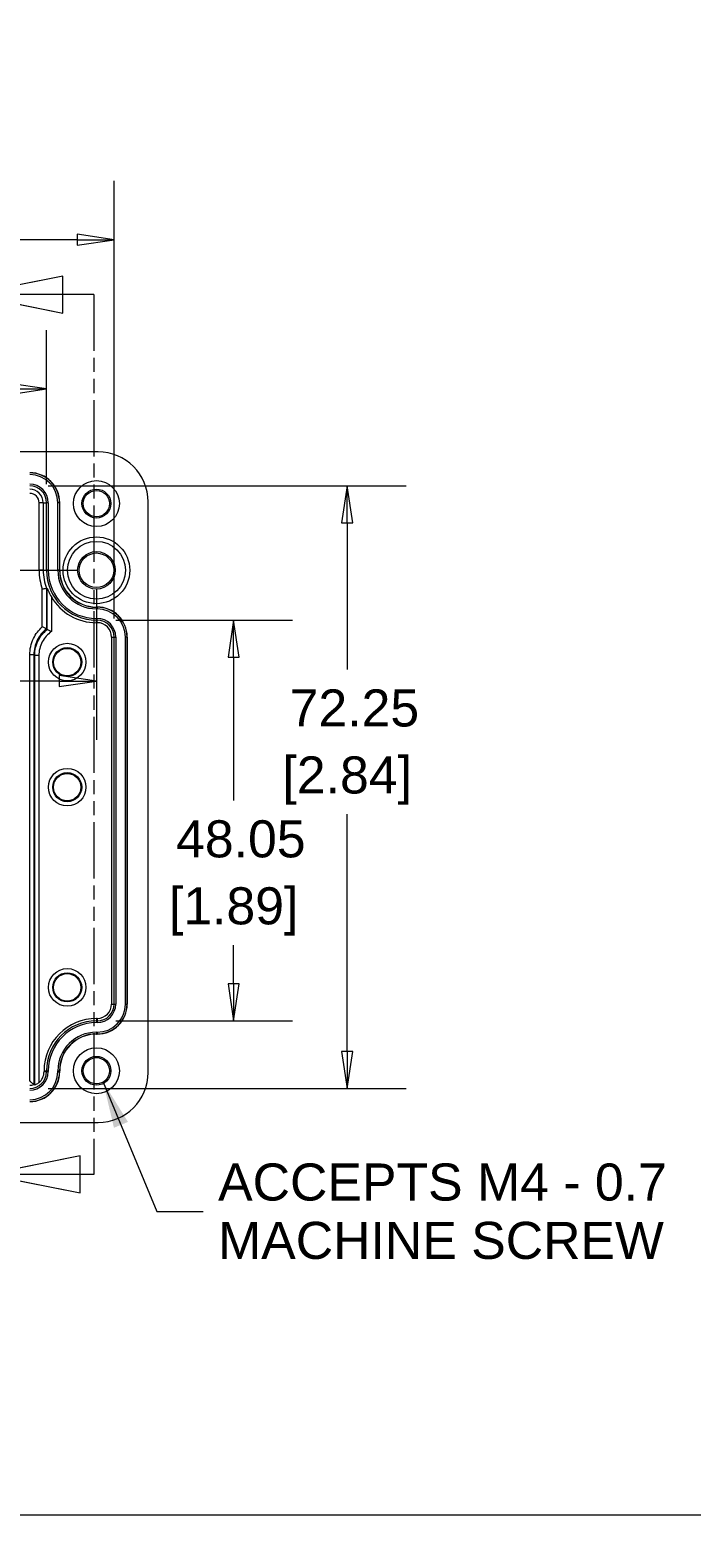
# Model space of a CAD drawing. Header units: millimetres. Extents: x 13 to 608, y 13 to 467.
# Drawn here: x 162.2 to 241.5, y 19.8 to 197.9 of the extents above; entities that cross this region are included whole.
import ezdxf

# ---------------------------------------------------------------- set-up
doc = ezdxf.new("R2010")
doc.units = ezdxf.units.MM
doc.header["$LTSCALE"] = 2.222222
doc.linetypes.add('DOUBLE_DASH_CHAIN', pattern=[1.2403, 0.6614, -0.0827, 0.1654, -0.0827, 0.1654, -0.0827])
for name, color, linetype, lineweight in [('Dimension (ANSI)', 7, 'Continuous', 9), ('Section Line (ANSI)', 7, 'DOUBLE_DASH_CHAIN', 9), ('Sketch Geometry (ANSI)', 7, 'Continuous', 9), ('Symbol (ANSI)', 7, 'Continuous', 9), ('Visible (ANSI)', 7, 'Continuous', 9), ('Visible Narrow (ANSI)', 7, 'Continuous', 9)]:
    doc.layers.add(name, color=color, linetype=linetype, lineweight=lineweight)
doc.styles.add('Label Text (ANSI)', font='arialbd.ttf')
doc.styles.add('Note Text (ANSI)', font='arial.ttf')
doc.dimstyles.new('Default - mm (ANSI)', dxfattribs={"dimscale": 2.222222, "dimtxt": 2, "dimasz": 2, "dimexe": 3.175, "dimexo": 1, "dimgap": 0.8, "dimtad": 0, "dimtih": 1, "dimtoh": 1, "dimrnd": 1e-08, "dimzin": 4, "dimdsep": 46, "dimtxsty": 'Note Text (ANSI)', "dimblk": 'Filled-1', "dimcen": 0.09, "dimdle": 10, "dimclrd": 256, "dimclre": 256, "dimclrt": 256, "dimadec": 1, "dimazin": 0, "dimtfac": 1.524, "dimtofl": 0, "dimtmove": 0, "dimatfit": 3, "dimfxl": 1, "dimtolj": 1, "dimtzin": 0, "dimlwd": -1, "dimlwe": -1, "dimarcsym": 0})
doc.dimstyles.new('Default - mm (ANSI)$7', dxfattribs={"dimscale": 2.222222, "dimtxt": 2, "dimasz": 2.5, "dimexe": 3.175, "dimexo": 1, "dimgap": 0.8, "dimtad": 0, "dimtih": 1, "dimtoh": 1, "dimrnd": 1e-08, "dimzin": 4, "dimdsep": 46, "dimtxsty": 'Note Text (ANSI)', "dimblk": 'Filled-1', "dimcen": 0.09, "dimdle": 10, "dimclrd": 256, "dimclre": 256, "dimclrt": 256, "dimadec": 1, "dimazin": 0, "dimtfac": 1.524, "dimtofl": 0, "dimtmove": 0, "dimatfit": 3, "dimfxl": 1, "dimtolj": 1, "dimtzin": 0, "dimlwd": -1, "dimlwe": -1, "dimarcsym": 0})

# ---------------------------------------------------------------- blocks, each defined once
blk = doc.blocks.new('Borders Default Border')
at = {"layer": 'Sketch Geometry (ANSI)', "flags": 128}
blk.add_lwpolyline([(8.89, 8.89), (8.89, 207.01), (270.51, 207.01), (270.51, 8.89), (8.89, 8.89)], dxfattribs=at)
blk = doc.blocks.new('Filled-1')
at = {"color": 0}
for p, q in [((0, 0), (-1, 0.15)), ((-1, 0.15), (-1, -0.15)), ((-1, 0), (0, 0)), ((-1, -0.15), (0, 0))]:
    blk.add_line(p, q, dxfattribs=at)
at = {"color": 0, "flags": 128}
blk.add_lwpolyline([(-1, -0.15), (0, 0), (-1, 0.15), (-1, -0.15)], dxfattribs=at)
at = {"color": 0}
blk.add_solid([(-1, -0.15), (0, 0), (-1, 0.15), (-1, -0.15)], dxfattribs=at)
blk = doc.blocks.new('*D19')
at = {"layer": 'Defpoints', "color": 0, "transparency": 16777216}
for p in [(164.22, 154.78), (63.17, 141.04), (164.22, 141.14)]:
    blk.add_point(p, dxfattribs=at)
at = {"layer": 'Dimension (ANSI)', "transparency": 16777216}
for p, q in [((63.17, 143.27), (63.17, 161.84)), ((164.22, 143.37), (164.22, 161.84)), ((67.62, 154.78), (110.62, 154.78)), ((159.77, 154.78), (134.65, 154.78))]:
    blk.add_line(p, q, dxfattribs=at)
at = {"layer": 'Dimension (ANSI)', "transparency": 16777216, "xscale": 4.444444444444445, "yscale": 4.444444444444445, "zscale": 4.444444444444445, "rotation": 180}
blk.add_blockref('Filled-1', (63.17, 154.78), dxfattribs=at)
at = {"layer": 'Dimension (ANSI)', "transparency": 16777216, "xscale": 4.444444444444445, "yscale": 4.444444444444445, "zscale": 4.444444444444445}
blk.add_blockref('Filled-1', (164.22, 154.78), dxfattribs=at)
at = {"layer": 'Dimension (ANSI)', "transparency": 16777216, "attachment_point": 5, "style": 'Note Text (ANSI)'}
for s, insert, char_height in [('\\A1; 101.05', (122.64, 158.83), 4.4444), ('\\A1;[3.98]', (122.64, 150.16), 4.444)]:
    blk.add_mtext(s, dxfattribs=dict(at, insert=insert, char_height=char_height))
blk = doc.blocks.new('*D26')
at = {"layer": 'Defpoints', "color": 0, "transparency": 16777216}
for p in [(172.32, 172.68), (55.07, 133.04), (172.32, 125.04)]:
    blk.add_point(p, dxfattribs=at)
at = {"layer": 'Dimension (ANSI)', "transparency": 16777216}
for p, q in [((55.07, 135.27), (55.07, 179.74)), ((172.32, 127.27), (172.32, 179.74)), ((59.52, 172.68), (92.18, 172.68)), ((167.87, 172.68), (116.2, 172.68))]:
    blk.add_line(p, q, dxfattribs=at)
at = {"layer": 'Dimension (ANSI)', "transparency": 16777216, "xscale": 4.444444444444445, "yscale": 4.444444444444445, "zscale": 4.444444444444445, "rotation": 180}
blk.add_blockref('Filled-1', (55.07, 172.68), dxfattribs=at)
at = {"layer": 'Dimension (ANSI)', "transparency": 16777216, "xscale": 4.444444444444445, "yscale": 4.444444444444445, "zscale": 4.444444444444445}
blk.add_blockref('Filled-1', (172.32, 172.68), dxfattribs=at)
at = {"layer": 'Dimension (ANSI)', "transparency": 16777216, "attachment_point": 5, "style": 'Note Text (ANSI)'}
for s, insert, char_height in [('\\A1; 117.25', (104.19, 176.73), 4.4444), ('\\A1;[4.62]', (104.19, 168.06), 4.444)]:
    blk.add_mtext(s, dxfattribs=dict(at, insert=insert, char_height=char_height))
blk = doc.blocks.new('*D30')
at = {"layer": 'Defpoints', "color": 0, "transparency": 16777216}
for p in [(170.29, 127.07), (170.29, 79.02), (186.65, 79.02)]:
    blk.add_point(p, dxfattribs=at)
at = {"layer": 'Dimension (ANSI)', "transparency": 16777216}
for p, q in [((172.52, 127.07), (193.7, 127.07)), ((186.65, 122.62), (186.65, 105.45)), ((186.65, 83.47), (186.65, 88.1)), ((172.52, 79.02), (193.7, 79.02))]:
    blk.add_line(p, q, dxfattribs=at)
at = {"layer": 'Dimension (ANSI)', "transparency": 16777216, "xscale": 4.444444444444445, "yscale": 4.444444444444445, "zscale": 4.444444444444445}
for p, rotation in [((186.65, 127.07), 90), ((186.65, 79.02), 270)]:
    blk.add_blockref('Filled-1', p, dxfattribs=dict(at, rotation=rotation))
at = {"layer": 'Dimension (ANSI)', "transparency": 16777216, "char_height": 4.444, "attachment_point": 5, "style": 'Note Text (ANSI)'}
for s, insert in [('\\A1; 48.05', (186.65, 100.82)), ('\\A1;[1.89]', (186.65, 92.15))]:
    blk.add_mtext(s, dxfattribs=dict(at, insert=insert))
blk = doc.blocks.new('2dTransSection2')
at = {"layer": 'Section Line (ANSI)', "linetype": 'Continuous'}
for p, q in [((74.783, 75.746), (69.783, 74.746)), ((74.783, 73.746), (74.783, 75.746)), ((74.783, 74.746), (69.783, 74.746)), ((69.783, 74.746), (74.783, 73.746)), ((76.452, 74.746), (74.783, 74.746)), ((76.452, 74.746), (76.452, 73.399)), ((75.714, 28.281), (70.714, 27.281)), ((75.714, 26.281), (75.714, 28.281)), ((76.452, 28.628), (76.452, 27.281)), ((75.714, 27.281), (70.714, 27.281)), ((70.714, 27.281), (75.714, 26.281)), ((76.452, 27.281), (75.714, 27.281))]:
    blk.add_line(p, q, dxfattribs=at)
at = {"layer": 'Section Line (ANSI)', "linetype": 'DOUBLE_DASH_CHAIN', "ltscale": 2.065705}
blk.add_line((76.452, 74.746), (76.452, 27.281), dxfattribs=at)
at = {"layer": 'Section Line (ANSI)', "linetype": 'Continuous', "flags": 128}
for points in [[(74.783, 75.746), (69.783, 74.746), (74.783, 73.746), (74.783, 75.746)], [(75.714, 28.281), (70.714, 27.281), (75.714, 26.281), (75.714, 28.281)]]:
    blk.add_lwpolyline(points, dxfattribs=at)
at = {"layer": 'Section Line (ANSI)'}
for points in [[(74.783, 75.746), (69.783, 74.746), (74.783, 73.746), (74.783, 75.746)], [(75.714, 28.281), (70.714, 27.281), (75.714, 26.281), (75.714, 28.281)]]:
    blk.add_solid(points, dxfattribs=at)
at = {"layer": 'Section Line (ANSI)', "char_height": 2.54, "attachment_point": 7, "style": 'Label Text (ANSI)'}
for insert in [(65.92, 73.743), (67.844, 25.696)]:
    blk.add_mtext('C', dxfattribs=dict(at, insert=insert))
blk = doc.blocks.new('*D33')
at = {"layer": 'Defpoints', "color": 0, "transparency": 16777216}
for p in [(162.19, 143.17), (200.27, 143.17), (162.19, 70.92)]:
    blk.add_point(p, dxfattribs=at)
at = {"layer": 'Dimension (ANSI)', "transparency": 16777216}
for p, q in [((164.42, 143.17), (207.33, 143.17)), ((200.27, 138.72), (200.27, 121.14)), ((200.27, 75.37), (200.27, 103.79)), ((164.42, 70.92), (207.33, 70.92))]:
    blk.add_line(p, q, dxfattribs=at)
at = {"layer": 'Dimension (ANSI)', "transparency": 16777216, "xscale": 4.444444444444445, "yscale": 4.444444444444445, "zscale": 4.444444444444445}
for p, rotation in [((200.27, 143.17), 90), ((200.27, 70.92), 270)]:
    blk.add_blockref('Filled-1', p, dxfattribs=dict(at, rotation=rotation))
at = {"layer": 'Dimension (ANSI)', "transparency": 16777216, "char_height": 4.444, "attachment_point": 5, "style": 'Note Text (ANSI)'}
for s, insert in [('\\A1; 72.25', (200.27, 116.51)), ('\\A1;[2.84]', (200.27, 107.84))]:
    blk.add_mtext(s, dxfattribs=dict(at, insert=insert))
blk = doc.blocks.new('*D34')
at = {"layer": 'Defpoints', "color": 0, "transparency": 16777216}
for p in [(170.19, 133.04), (57.19, 81.04), (139.95, 81.04)]:
    blk.add_point(p, dxfattribs=at)
at = {"layer": 'Dimension (ANSI)', "transparency": 16777216}
for p, q in [((167.97, 133.04), (132.9, 133.04)), ((139.95, 128.6), (139.95, 114.1)), ((139.95, 85.49), (139.95, 96.75)), ((59.42, 81.04), (147.01, 81.04))]:
    blk.add_line(p, q, dxfattribs=at)
at = {"layer": 'Dimension (ANSI)', "transparency": 16777216, "xscale": 4.444444444444445, "yscale": 4.444444444444445, "zscale": 4.444444444444445}
for p, rotation in [((139.95, 133.04), 90), ((139.95, 81.04), 270)]:
    blk.add_blockref('Filled-1', p, dxfattribs=dict(at, rotation=rotation))
at = {"layer": 'Dimension (ANSI)', "transparency": 16777216, "char_height": 4.444, "attachment_point": 5, "style": 'Note Text (ANSI)'}
for s, insert in [('\\A1; 52.00', (139.95, 109.47)), ('\\A1;[2.05]', (139.95, 100.8))]:
    blk.add_mtext(s, dxfattribs=dict(at, insert=insert))
blk = doc.blocks.new('*D35')
at = {"layer": 'Defpoints', "color": 0, "transparency": 16777216}
for p in [(170.19, 133.04), (170.19, 119.77), (57.19, 81.04)]:
    blk.add_point(p, dxfattribs=at)
at = {"layer": 'Dimension (ANSI)', "transparency": 16777216}
for p, q in [((170.19, 130.82), (170.19, 112.72)), ((57.19, 83.27), (57.19, 126.83)), ((61.64, 119.77), (102.59, 119.77)), ((165.75, 119.77), (126.56, 119.77))]:
    blk.add_line(p, q, dxfattribs=at)
at = {"layer": 'Dimension (ANSI)', "transparency": 16777216, "xscale": 4.444444444444445, "yscale": 4.444444444444445, "zscale": 4.444444444444445, "rotation": 180}
blk.add_blockref('Filled-1', (57.19, 119.77), dxfattribs=at)
at = {"layer": 'Dimension (ANSI)', "transparency": 16777216, "xscale": 4.444444444444445, "yscale": 4.444444444444445, "zscale": 4.444444444444445}
blk.add_blockref('Filled-1', (170.19, 119.77), dxfattribs=at)
at = {"layer": 'Dimension (ANSI)', "transparency": 16777216, "attachment_point": 5, "style": 'Note Text (ANSI)'}
for s, insert, char_height in [('\\A1; 113.00', (114.57, 123.82), 4.4444), ('\\A1;[4.45]', (114.57, 115.16), 4.444)]:
    blk.add_mtext(s, dxfattribs=dict(at, insert=insert, char_height=char_height))

msp = doc.modelspace()

# ---------------------------------------------------------------- linework, layer by layer
at = {"layer": 'Visible (ANSI)'}
for p, q in [((170.396, 147.244), (56.992, 147.244)), ((165.794, 133.044), (165.794, 141.144)), ((176.394, 72.842), (176.394, 141.246)), ((170.294, 128.644), (170.194, 128.644)), ((170.194, 126.764), (170.294, 126.764)), ((164.29, 125.948), (164.203, 126.035)), ((172.015, 125.044), (172.015, 81.044)), ((173.894, 81.044), (173.894, 125.044)), ((170.294, 79.323), (170.194, 79.323)), ((170.194, 77.444), (170.294, 77.444)), ((163.915, 73.044), (163.915, 72.944)), ((165.794, 72.944), (165.794, 73.044)), ((56.992, 66.844), (170.396, 66.844))]:
    msp.add_line(p, q, dxfattribs=at)
for centre, radius in [((170.194, 141.044), 2.75), ((170.194, 141.044), 1.732), ((170.194, 141.044), 1.575), ((170.194, 133.044), 4), ((170.194, 133.044), 3.469), ((170.194, 133.044), 2.25), ((170.194, 133.044), 2.075), ((166.694, 122.044), 2.25), ((166.694, 122.044), 1.741), ((166.694, 122.044), 1.645), ((166.694, 107.044), 2.25), ((166.694, 107.044), 1.741), ((166.694, 107.044), 1.645), ((166.694, 83.044), 2.25), ((166.694, 83.044), 1.741), ((166.694, 83.044), 1.645), ((170.194, 73.044), 2.75), ((170.194, 73.044), 1.732), ((170.194, 73.044), 1.575)]:
    msp.add_circle(centre, radius, dxfattribs=at)
for centre, radius, start, end in [((162.194, 141.144), 3.6, 0, 90), ((170.194, 133.044), 4.4, 180, 270), ((170.194, 133.044), 6.279, 210.61649, 270), ((170.294, 125.044), 3.6, 0, 90), ((170.294, 125.044), 1.721, 0, 90), ((170.294, 81.044), 3.6, 270, 0), ((170.294, 81.044), 1.721, 270, 0), ((170.194, 73.044), 6.279, 90, 180), ((170.194, 73.044), 4.4, 90, 180), ((162.194, 72.944), 3.6, 270, 0), ((162.194, 72.944), 1.721, 309.56766, 0)]:
    msp.add_arc(centre, radius, start, end, dxfattribs=at)
for centre, major_axis, start_param, end_param in [((170.392, 141.242), (-4.246, -4.246), 2.3565371, 3.9266482), ((170.392, 72.846), (4.246, -4.246), 5.4981298, 7.0682409)]:
    msp.add_ellipse(centre, major_axis=major_axis, ratio=0.999315, start_param=start_param, end_param=end_param, dxfattribs=at)
for points, knots in [([(164.203, 130.864), (164.202, 130.864), (164.189, 130.862), (164.141, 130.854), (164.105, 130.847), (164.014, 130.831), (163.959, 130.822), (163.837, 130.801), (163.772, 130.79), (163.705, 130.778), (163.704, 130.778), (163.703, 130.778)], [0.079887984, 0.079887984, 0.079887984, 0.079887984, 0.098420402, 0.098420402, 0.11805834, 0.11805834, 0.137998033, 0.137998033, 0.158074835, 0.158074835, 0.158402108, 0.158402108, 0.158402108, 0.158402108]), ([(164.29, 130.88), (164.291, 130.88), (164.293, 130.876), (164.3, 130.859), (164.305, 130.846), (164.329, 130.785), (164.361, 130.706), (164.491, 130.4), (164.642, 130.096), (164.79, 129.846)], [-0.23399427, -0.23399427, -0.23399427, -0.23399427, -0.22723087, -0.22723087, -0.22041421, -0.22041421, -0.19491544, -0.19491544, -0.10817351, -0.10817351, -0.10817351, -0.10817351]), ([(164.203, 126.035), (164.202, 126.036), (164.198, 126.037), (164.183, 126.045), (164.171, 126.05), (164.129, 126.07), (164.09, 126.089), (163.996, 126.133), (163.94, 126.159), (163.824, 126.212), (163.765, 126.239), (163.705, 126.266), (163.704, 126.266), (163.703, 126.267)], [-0.081267168, -0.081267168, -0.081267168, -0.081267168, -0.071290765, -0.071290765, -0.060597914, -0.060597914, -0.040402549, -0.040402549, -0.019415651, -0.019415651, 0, 0, 0.00034968, 0.00034968, 0.00034968, 0.00034968]), ([(164.79, 125.697), (164.789, 125.698), (164.788, 125.698), (164.729, 125.729), (164.67, 125.759), (164.555, 125.818), (164.5, 125.845), (164.405, 125.892), (164.366, 125.911), (164.323, 125.932), (164.311, 125.937), (164.295, 125.945), (164.291, 125.947), (164.29, 125.947)], [-0.082084068, -0.082084068, -0.082084068, -0.082084068, -0.081726987, -0.081726987, -0.062070809, -0.062070809, -0.041103962, -0.041103962, -0.021051687, -0.021051687, -0.010153311, -0.010153311, -0.000000086, -0.000000086, -0.000000086, -0.000000086]), ([(162.703, 71.401), (162.702, 71.401), (162.693, 71.407), (162.661, 71.431), (162.635, 71.45), (162.565, 71.503), (162.52, 71.539), (162.43, 71.612), (162.386, 71.649), (162.296, 71.729), (162.25, 71.772), (162.205, 71.817), (162.204, 71.818), (162.203, 71.819)], [-0.090655845, -0.090655845, -0.090655845, -0.090655845, -0.075404773, -0.075404773, -0.057908199, -0.057908199, -0.036926168, -0.036926168, -0.018880114, -0.018880114, 0, 0, 0.000407511, 0.000407511, 0.000407511, 0.000407511]), ([(162.703, 71.401), (162.718, 71.389), (162.734, 71.378), (162.75, 71.367), (162.763, 71.358), (162.777, 71.348), (162.79, 71.339)], [0.000491588, 0.000491588, 0.000491588, 0.000491588, 0.0031765321, 0.0031765321, 0.0031765321, 0.0055101889, 0.0055101889, 0.0055101889, 0.0055101889]), ([(163.29, 71.617), (163.235, 71.572), (163.173, 71.527), (163.05, 71.45), (162.989, 71.419), (162.896, 71.376), (162.857, 71.36), (162.805, 71.342), (162.791, 71.338), (162.79, 71.339)], [0.287854583, 0.287854583, 0.287854583, 0.287854583, 0.309053131, 0.309053131, 0.330975883, 0.330975883, 0.350226385, 0.350226385, 0.368909025, 0.368909025, 0.368909025, 0.368909025])]:
    msp.add_open_spline(points, degree=3, knots=knots, dxfattribs=at)
for points in [[(164.29, 130.88), (164.261, 130.875), (164.232, 130.87), (164.203, 130.864)], [(164.203, 126.035), (164.203, 126.035), (164.203, 126.035), (164.203, 126.035)], [(164.29, 125.947), (164.29, 125.947), (164.29, 125.947), (164.29, 125.948)]]:
    msp.add_open_spline(points, degree=3, dxfattribs=at)
at = {"layer": 'Visible Narrow (ANSI)'}
for p, q in [((163.319, 133.044), (163.319, 141.144)), ((163.819, 141.144), (163.319, 141.144)), ((163.819, 141.144), (164.217, 141.144)), ((163.819, 141.144), (163.819, 133.044)), ((164.217, 133.044), (164.217, 141.144)), ((164.417, 141.144), (164.217, 141.144)), ((164.417, 141.144), (164.417, 133.044)), ((165.571, 133.044), (165.571, 141.144)), ((165.771, 141.144), (165.571, 141.144)), ((165.771, 141.144), (165.794, 141.144)), ((165.771, 141.144), (165.771, 133.044)), ((163.819, 133.044), (163.319, 133.044)), ((163.819, 133.044), (164.217, 133.044)), ((164.417, 133.044), (164.217, 133.044)), ((165.771, 133.044), (165.571, 133.044)), ((165.771, 133.044), (165.794, 133.044)), ((163.703, 126.267), (163.703, 130.778)), ((164.203, 130.864), (164.203, 126.035)), ((164.29, 125.948), (164.29, 130.88)), ((164.79, 129.846), (164.79, 125.697)), ((170.194, 128.621), (170.194, 128.644)), ((170.194, 128.621), (170.294, 128.621)), ((170.194, 128.621), (170.194, 128.421)), ((170.294, 128.421), (170.194, 128.421)), ((170.294, 128.621), (170.294, 128.644)), ((170.294, 128.621), (170.294, 128.421)), ((170.194, 127.266), (170.294, 127.266)), ((170.194, 127.066), (170.194, 127.266)), ((170.194, 126.764), (170.194, 127.066)), ((170.294, 127.066), (170.194, 127.066)), ((170.294, 127.066), (170.294, 127.266)), ((170.294, 126.764), (170.294, 127.066)), ((172.015, 125.044), (172.317, 125.044)), ((172.317, 81.044), (172.317, 125.044)), ((172.317, 125.044), (172.517, 125.044)), ((172.517, 125.044), (172.517, 81.044)), ((173.671, 81.044), (173.671, 125.044)), ((173.871, 125.044), (173.671, 125.044)), ((173.871, 125.044), (173.894, 125.044)), ((173.871, 125.044), (173.871, 81.044)), ((162.203, 71.819), (162.203, 122.913)), ((162.703, 122.913), (162.203, 122.913)), ((162.79, 122.825), (162.703, 122.913)), ((162.703, 122.913), (162.703, 71.401)), ((162.79, 71.339), (162.79, 122.825)), ((163.29, 122.825), (162.79, 122.825)), ((163.29, 122.825), (163.29, 71.617)), ((172.015, 81.044), (172.317, 81.044)), ((172.317, 81.044), (172.517, 81.044)), ((173.671, 81.044), (173.871, 81.044)), ((173.871, 81.044), (173.894, 81.044)), ((170.194, 79.323), (170.194, 79.021)), ((170.194, 79.021), (170.294, 79.021)), ((170.194, 79.021), (170.194, 78.821)), ((170.294, 78.821), (170.194, 78.821)), ((170.294, 79.323), (170.294, 79.021)), ((170.294, 79.021), (170.294, 78.821)), ((170.194, 77.666), (170.294, 77.666)), ((170.194, 77.666), (170.194, 77.466)), ((170.194, 77.466), (170.194, 77.444)), ((170.294, 77.466), (170.194, 77.466)), ((170.294, 77.666), (170.294, 77.466)), ((170.294, 77.466), (170.294, 77.444)), ((163.915, 73.044), (164.217, 73.044)), ((164.217, 72.944), (164.217, 73.044)), ((164.217, 73.044), (164.417, 73.044)), ((164.417, 73.044), (164.417, 72.944)), ((165.571, 72.944), (165.571, 73.044)), ((165.571, 73.044), (165.771, 73.044)), ((165.771, 73.044), (165.794, 73.044)), ((165.771, 73.044), (165.771, 72.944)), ((163.915, 72.944), (164.217, 72.944)), ((164.217, 72.944), (164.417, 72.944)), ((165.571, 72.944), (165.771, 72.944)), ((165.771, 72.944), (165.794, 72.944))]:
    msp.add_line(p, q, dxfattribs=at)
for centre, radius, start, end in [((162.194, 141.144), 3.577, 0, 90), ((162.194, 141.144), 3.377, 0, 90), ((162.194, 141.144), 2.223, 0, 90), ((162.194, 141.144), 2.023, 0, 90), ((162.194, 141.144), 1.625, 0, 90), ((162.194, 141.144), 1.125, 0, 90), ((170.194, 133.044), 6.875, 180, 199.23997), ((170.194, 133.044), 6.375, 180, 199.98753), ((170.194, 133.044), 5.977, 180, 270), ((170.194, 133.044), 5.777, 180, 270), ((170.194, 133.044), 4.623, 180, 270), ((170.194, 133.044), 4.423, 180, 270), ((170.294, 125.044), 3.577, 0, 90), ((170.294, 125.044), 3.377, 0, 90), ((170.294, 125.044), 2.223, 0, 90), ((170.294, 125.044), 2.023, 0, 90), ((170.294, 81.044), 3.377, 270, 0), ((170.294, 81.044), 2.223, 270, 0), ((170.294, 81.044), 3.577, 270, 0), ((170.294, 81.044), 2.023, 270, 0), ((170.194, 73.044), 5.977, 90, 180), ((170.194, 73.044), 5.777, 90, 180), ((170.194, 73.044), 4.623, 90, 180), ((170.194, 73.044), 4.423, 90, 180), ((162.194, 72.944), 2.023, 270, 0), ((162.194, 72.944), 3.377, 270, 0), ((162.194, 72.944), 2.223, 270, 0), ((162.194, 72.944), 3.577, 270, 0), ((162.194, 72.944), 1.125, 270, 270.44076), ((162.194, 72.944), 1.625, 270, 288.24334)]:
    msp.add_arc(centre, radius, start, end, dxfattribs=at)
for points, knots in [([(162.203, 122.913), (162.203, 123.568), (162.354, 124.256), (162.652, 124.872), (162.911, 125.408), (163.279, 125.887), (163.703, 126.267)], [2.35634678, 2.35634678, 2.35634678, 2.35634678, 2.80641078, 2.80641078, 2.80641078, 3.19732732, 3.19732732, 3.19732732, 3.19732732]), ([(164.203, 126.035), (163.755, 125.676), (163.365, 125.198), (163.102, 124.655), (162.836, 124.105), (162.703, 123.494), (162.703, 122.913)], [3.03125091, 3.03125091, 3.03125091, 3.03125091, 3.47639962, 3.47639962, 3.47639962, 3.92683852, 3.92683852, 3.92683852, 3.92683852]), ([(162.79, 122.825), (162.79, 123.449), (162.945, 124.107), (163.25, 124.687), (163.51, 125.181), (163.876, 125.615), (164.29, 125.947)], [2.35634678, 2.35634678, 2.35634678, 2.35634678, 2.83990114, 2.83990114, 2.83990114, 3.25191327, 3.25191327, 3.25191327, 3.25191327]), ([(164.79, 125.697), (164.35, 125.391), (163.957, 124.958), (163.692, 124.454), (163.425, 123.945), (163.29, 123.368), (163.29, 122.825)], [2.96436752, 2.96436752, 2.96436752, 2.96436752, 3.44276667, 3.44276667, 3.44276667, 3.92683852, 3.92683852, 3.92683852, 3.92683852])]:
    msp.add_open_spline(points, degree=3, knots=knots, dxfattribs=at)

# ---------------------------------------------------------------- block references
at = {"xscale": 2.222222222222222, "yscale": 2.222222222222222, "zscale": 2.222222222222222}
msp.add_blockref('Borders Default Border', (0, 0), dxfattribs=at)
at = {"layer": 'Section Line (ANSI)', "xscale": 2.222222222222222, "yscale": 2.222222222222222, "zscale": 2.222222222222222}
msp.add_blockref('2dTransSection2', (0, 0), dxfattribs=at)

# ---------------------------------------------------------------- texts
at = {"layer": 'Symbol (ANSI)', "insert": (184.787, 56.18), "char_height": 4.44444, "width": 53.82791, "attachment_point": 4, "line_spacing_factor": 0.944221, "style": 'Note Text (ANSI)'}
msp.add_mtext('{ACCEPTS M4 - 0.7\\PMACHINE SCREW}', dxfattribs=at)

# ---------------------------------------------------------------- dimensions: what is measured, and where the dimension line sits
at = {"layer": 'Dimension (ANSI)'}
for base, p1, p2, angle, text, override, picture, middle in [((172.317, 172.681), (55.071, 133.044), (172.317, 125.044), 180, ' <>\\X[4.62]', {"dimgap": 0.8, "dimtih": 0, "dimtoh": 0, "dimdec": 2, "dimpost": '\\X', "dimtol": 0, "dimlim": 0, "dimtp": 0, "dimtm": 0, "dimtdec": 2, "dimatfit": 1}, '*D26', (104.188, 172.681)), ((164.217, 154.784), (63.171, 141.044), (164.217, 141.144), 180, ' <>\\X[3.98]', {"dimgap": 0.8, "dimtih": 0, "dimtoh": 0, "dimdec": 2, "dimpost": '\\X', "dimtol": 0, "dimlim": 0, "dimtp": 0, "dimtm": 0, "dimtdec": 2, "dimatfit": 1}, '*D19', (122.636, 154.784)), ((200.2735, 143.1664), (162.1942, 70.9209), (162.1942, 143.1664), 90, ' <>\\X[2.84]', {"dimgap": 0.8, "dimdec": 2, "dimpost": '\\X', "dimtol": 0, "dimlim": 0, "dimtp": 0, "dimtm": 0, "dimtdec": 2, "dimatfit": 1}, '*D33', (200.2735, 112.4673)), ((139.951, 81.044), (170.194, 133.044), (57.194, 81.044), 90, ' <>\\X[2.05]', {"dimgap": 0.8, "dimdec": 2, "dimpost": '\\X', "dimtol": 0, "dimlim": 0, "dimtp": 0, "dimtm": 0, "dimtdec": 2, "dimatfit": 1}, '*D34', (139.951, 105.427)), ((170.194, 119.774), (57.194, 81.044), (170.194, 133.044), 180, ' <>\\X[4.45]', {"dimgap": 0.8, "dimtih": 0, "dimtoh": 0, "dimdec": 2, "dimpost": '\\X', "dimtol": 0, "dimlim": 0, "dimtp": 0, "dimtm": 0, "dimtdec": 2, "dimatfit": 1}, '*D35', (114.574, 119.774)), ((186.6484, 79.0209), (170.2942, 127.0664), (170.2942, 79.0209), 90, ' <>\\X[1.89]', {"dimgap": 0.8, "dimdec": 2, "dimpost": '\\X', "dimtol": 0, "dimlim": 0, "dimtp": 0, "dimtm": 0, "dimtdec": 2, "dimatfit": 1}, '*D30', (186.6484, 96.7725))]:
    dim = msp.add_linear_dim(base=base, p1=p1, p2=p2, angle=angle, text=text, dimstyle='Default - mm (ANSI)', override=override, dxfattribs=at)
    dim.commit()
    dim.dimension.update_dxf_attribs({"geometry": picture, "text_midpoint": middle, "dimtype": 160})

# ---------------------------------------------------------------- leaders
at = {"layer": 'Symbol (ANSI)', "annotation_type": 0, "has_hookline": 1, "hookline_direction": 0, "text_width": 53.543}
msp.add_leader([(171.007, 71.694), (177.453, 56.18), (183.009, 56.18)], dimstyle='Default - mm (ANSI)$7', override={"dimtad": 0}, dxfattribs=at)

doc.saveas('drawing.dxf')
